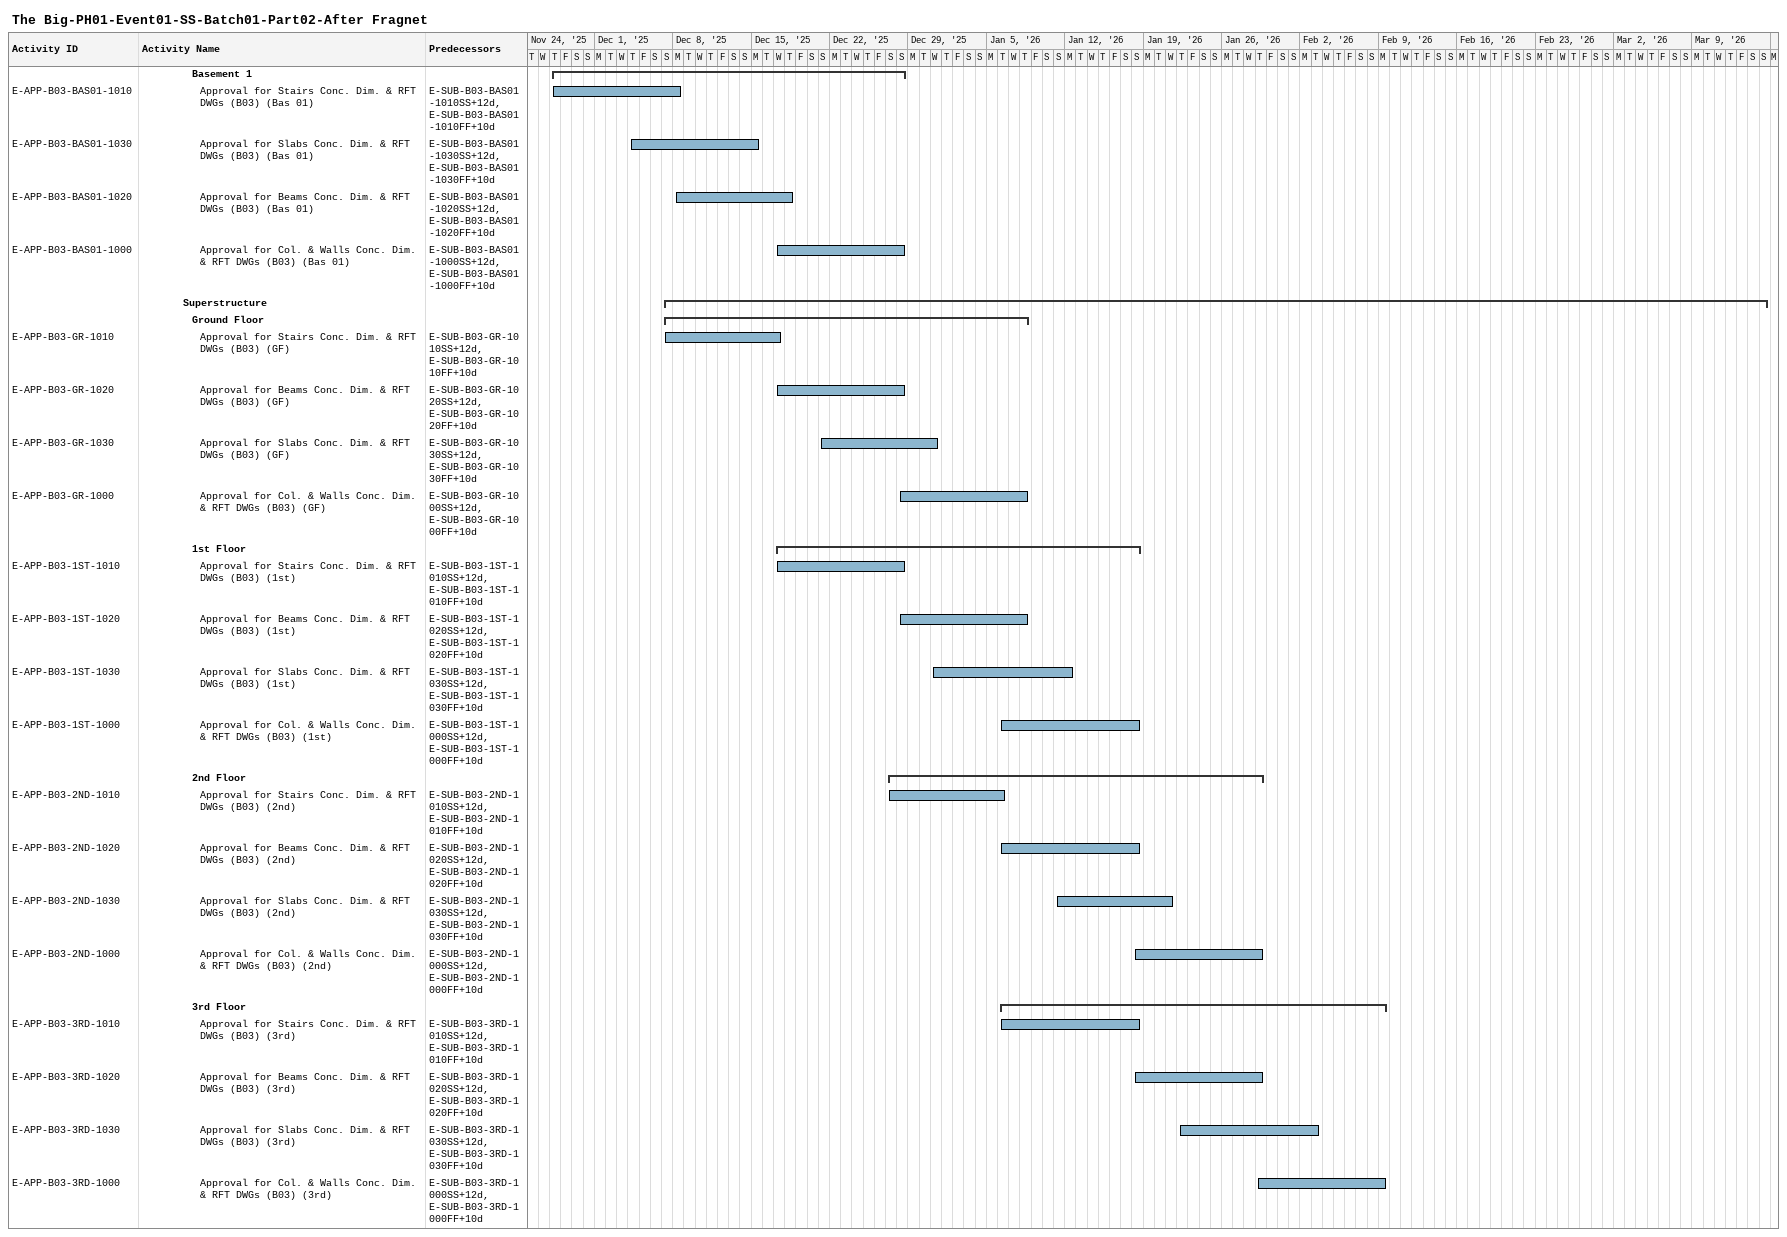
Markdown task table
The Big-PH01-Event01-SS-Batch01-Part02-After Fragnet

| ID | Level | Task | Start | Finish | Predecessors |
|---|---|---|---|---|---|
|  | 7 | **Basement 1** | 2025-11-27 | 2025-12-28 |  |
| E-APP-B03-BAS01-1010 | 8 | Approval for Stairs Conc. Dim. & RFT DWGs (B03) (Bas 01) | 2025-11-27 | 2025-12-08 | E-SUB-B03-BAS01-1010SS+12d, E-SUB-B03-BAS01-1010FF+10d |
| E-APP-B03-BAS01-1030 | 8 | Approval for Slabs Conc. Dim. & RFT DWGs (B03) (Bas 01) | 2025-12-04 | 2025-12-15 | E-SUB-B03-BAS01-1030SS+12d, E-SUB-B03-BAS01-1030FF+10d |
| E-APP-B03-BAS01-1020 | 8 | Approval for Beams Conc. Dim. & RFT DWGs (B03) (Bas 01) | 2025-12-08 | 2025-12-18 | E-SUB-B03-BAS01-1020SS+12d, E-SUB-B03-BAS01-1020FF+10d |
| E-APP-B03-BAS01-1000 | 8 | Approval for Col. & Walls Conc. Dim. & RFT DWGs (B03) (Bas 01) | 2025-12-17 | 2025-12-28 | E-SUB-B03-BAS01-1000SS+12d, E-SUB-B03-BAS01-1000FF+10d |
|  | 6 | **Superstructure** | 2025-12-07 | 2026-03-15 |  |
|  | 7 | **Ground Floor** | 2025-12-07 | 2026-01-08 |  |
| E-APP-B03-GR-1010 | 8 | Approval for Stairs Conc. Dim. & RFT DWGs (B03) (GF) | 2025-12-07 | 2025-12-17 | E-SUB-B03-GR-1010SS+12d, E-SUB-B03-GR-1010FF+10d |
| E-APP-B03-GR-1020 | 8 | Approval for Beams Conc. Dim. & RFT DWGs (B03) (GF) | 2025-12-17 | 2025-12-28 | E-SUB-B03-GR-1020SS+12d, E-SUB-B03-GR-1020FF+10d |
| E-APP-B03-GR-1030 | 8 | Approval for Slabs Conc. Dim. & RFT DWGs (B03) (GF) | 2025-12-21 | 2025-12-31 | E-SUB-B03-GR-1030SS+12d, E-SUB-B03-GR-1030FF+10d |
| E-APP-B03-GR-1000 | 8 | Approval for Col. & Walls Conc. Dim. & RFT DWGs (B03) (GF) | 2025-12-28 | 2026-01-08 | E-SUB-B03-GR-1000SS+12d, E-SUB-B03-GR-1000FF+10d |
|  | 7 | **1st Floor** | 2025-12-17 | 2026-01-18 |  |
| E-APP-B03-1ST-1010 | 8 | Approval for Stairs Conc. Dim. & RFT DWGs (B03) (1st) | 2025-12-17 | 2025-12-28 | E-SUB-B03-1ST-1010SS+12d, E-SUB-B03-1ST-1010FF+10d |
| E-APP-B03-1ST-1020 | 8 | Approval for Beams Conc. Dim. & RFT DWGs (B03) (1st) | 2025-12-28 | 2026-01-08 | E-SUB-B03-1ST-1020SS+12d, E-SUB-B03-1ST-1020FF+10d |
| E-APP-B03-1ST-1030 | 8 | Approval for Slabs Conc. Dim. & RFT DWGs (B03) (1st) | 2025-12-31 | 2026-01-12 | E-SUB-B03-1ST-1030SS+12d, E-SUB-B03-1ST-1030FF+10d |
| E-APP-B03-1ST-1000 | 8 | Approval for Col. & Walls Conc. Dim. & RFT DWGs (B03) (1st) | 2026-01-06 | 2026-01-18 | E-SUB-B03-1ST-1000SS+12d, E-SUB-B03-1ST-1000FF+10d |
|  | 7 | **2nd Floor** | 2025-12-27 | 2026-01-29 |  |
| E-APP-B03-2ND-1010 | 8 | Approval for Stairs Conc. Dim. & RFT DWGs (B03) (2nd) | 2025-12-27 | 2026-01-06 | E-SUB-B03-2ND-1010SS+12d, E-SUB-B03-2ND-1010FF+10d |
| E-APP-B03-2ND-1020 | 8 | Approval for Beams Conc. Dim. & RFT DWGs (B03) (2nd) | 2026-01-06 | 2026-01-18 | E-SUB-B03-2ND-1020SS+12d, E-SUB-B03-2ND-1020FF+10d |
| E-APP-B03-2ND-1030 | 8 | Approval for Slabs Conc. Dim. & RFT DWGs (B03) (2nd) | 2026-01-11 | 2026-01-21 | E-SUB-B03-2ND-1030SS+12d, E-SUB-B03-2ND-1030FF+10d |
| E-APP-B03-2ND-1000 | 8 | Approval for Col. & Walls Conc. Dim. & RFT DWGs (B03) (2nd) | 2026-01-18 | 2026-01-29 | E-SUB-B03-2ND-1000SS+12d, E-SUB-B03-2ND-1000FF+10d |
|  | 7 | **3rd Floor** | 2026-01-06 | 2026-02-09 |  |
| E-APP-B03-3RD-1010 | 8 | Approval for Stairs Conc. Dim. & RFT DWGs (B03) (3rd) | 2026-01-06 | 2026-01-18 | E-SUB-B03-3RD-1010SS+12d, E-SUB-B03-3RD-1010FF+10d |
| E-APP-B03-3RD-1020 | 8 | Approval for Beams Conc. Dim. & RFT DWGs (B03) (3rd) | 2026-01-18 | 2026-01-29 | E-SUB-B03-3RD-1020SS+12d, E-SUB-B03-3RD-1020FF+10d |
| E-APP-B03-3RD-1030 | 8 | Approval for Slabs Conc. Dim. & RFT DWGs (B03) (3rd) | 2026-01-22 | 2026-02-03 | E-SUB-B03-3RD-1030SS+12d, E-SUB-B03-3RD-1030FF+10d |
| E-APP-B03-3RD-1000 | 8 | Approval for Col. & Walls Conc. Dim. & RFT DWGs (B03) (3rd) | 2026-01-29 | 2026-02-09 | E-SUB-B03-3RD-1000SS+12d, E-SUB-B03-3RD-1000FF+10d |
